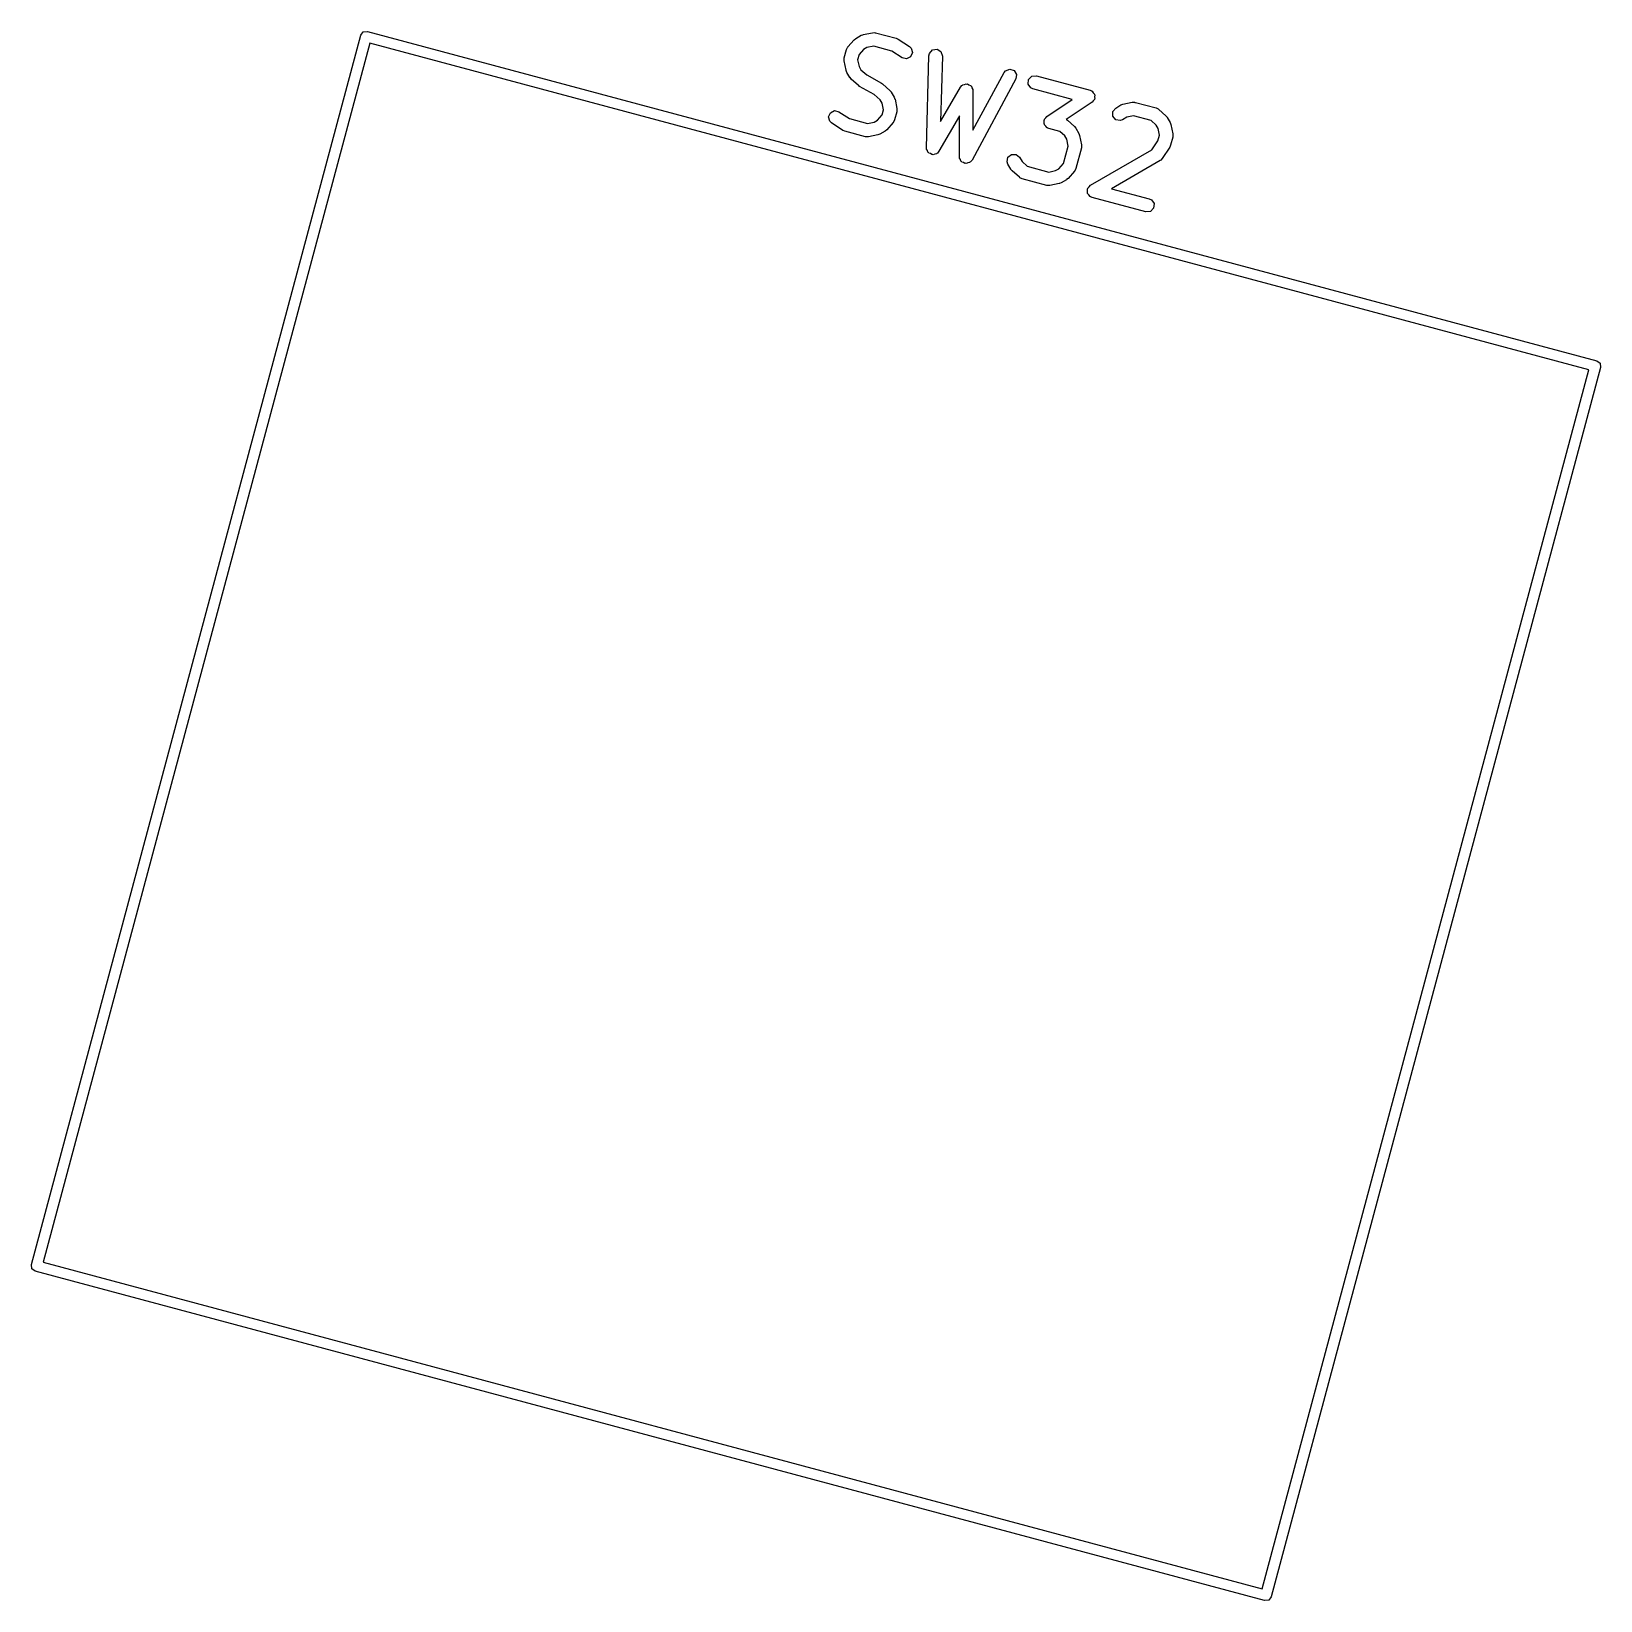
# Model space of a CAD drawing. Extents: x 60 to 196, y -152 to -29.
# Drawn here: x 159.87 to 177.38, y -139.65 to -122.14 of the extents above; entities that cross this region are included whole.
import ezdxf

# ---------------------------------------------------------------- set-up
doc = ezdxf.new("R2010")
doc.units = 0
doc.layers.add('BLACK', color=7, linetype='CONTINUOUS')

msp = doc.modelspace()

# ---------------------------------------------------------------- linework, layer by layer
at = {"layer": 'BLACK', "linetype": 'CONTINUOUS'}
for p, q in [((159.874, -135.9), (163.549, -122.183)), ((163.549, -122.183), (163.577, -122.147)), ((163.577, -122.147), (163.623, -122.141)), ((163.577, -122.147), (163.577, -122.147)), ((163.623, -122.141), (177.339, -125.816)), ((169.073, -122.219), (169.132, -122.185)), ((169.132, -122.185), (169.153, -122.178)), ((169.153, -122.178), (169.154, -122.177)), ((169.154, -122.177), (169.258, -122.156)), ((169.258, -122.156), (169.284, -122.155)), ((169.284, -122.155), (169.288, -122.157)), ((169.288, -122.157), (169.293, -122.157)), ((169.293, -122.157), (169.523, -122.218)), ((163.65, -122.272), (160.005, -135.873)), ((177.25, -125.917), (163.65, -122.272)), ((168.943, -122.436), (168.968, -122.344)), ((168.968, -122.344), (168.979, -122.321)), ((168.979, -122.321), (168.982, -122.318)), ((168.982, -122.318), (168.984, -122.314)), ((168.984, -122.314), (169.055, -122.234)), ((169.055, -122.234), (169.072, -122.22)), ((169.072, -122.22), (169.073, -122.219)), ((169.159, -122.343), (169.108, -122.4)), ((169.196, -122.321), (169.159, -122.343)), ((169.271, -122.306), (169.196, -122.321)), ((169.472, -122.36), (169.271, -122.306)), ((169.588, -122.436), (169.472, -122.36)), ((169.523, -122.218), (169.543, -122.228)), ((169.543, -122.228), (169.545, -122.228)), ((169.545, -122.228), (169.67, -122.311)), ((169.67, -122.311), (169.689, -122.329)), ((169.689, -122.329), (169.704, -122.378)), ((169.894, -122.386), (169.928, -122.348)), ((169.928, -122.348), (169.978, -122.341)), ((169.978, -122.341), (170.022, -122.367)), ((170.022, -122.367), (170.038, -122.416)), ((168.941, -122.445), (168.943, -122.441)), ((168.942, -122.471), (168.941, -122.445)), ((168.963, -122.575), (168.942, -122.471)), ((168.943, -122.441), (168.943, -122.436)), ((169.108, -122.4), (169.092, -122.458)), ((169.092, -122.458), (169.108, -122.533)), ((169.108, -122.533), (169.129, -122.57)), ((169.638, -122.448), (169.588, -122.436)), ((169.683, -122.425), (169.638, -122.448)), ((169.704, -122.378), (169.683, -122.425)), ((169.86, -123.439), (169.888, -122.412)), ((169.888, -122.412), (169.894, -122.386)), ((170.038, -122.416), (170.018, -123.147)), ((168.964, -122.577), (168.963, -122.575)), ((168.972, -122.598), (168.964, -122.577)), ((169.006, -122.656), (168.972, -122.598)), ((169.007, -122.657), (169.006, -122.656)), ((169.021, -122.675), (169.007, -122.657)), ((169.1, -122.745), (169.021, -122.675)), ((169.129, -122.57), (169.194, -122.627)), ((169.194, -122.627), (169.358, -122.719)), ((169.358, -122.719), (169.368, -122.727)), ((170.857, -122.671), (170.368, -123.576)), ((170.378, -123.243), (170.725, -122.6)), ((170.725, -122.6), (170.741, -122.58)), ((170.741, -122.58), (170.789, -122.561)), ((170.789, -122.561), (170.838, -122.577)), ((170.838, -122.577), (170.865, -122.621)), ((170.865, -122.621), (170.857, -122.671)), ((170.995, -122.729), (170.999, -122.678)), ((170.999, -122.678), (171.036, -122.642)), ((171.036, -122.642), (171.087, -122.637)), ((171.087, -122.637), (171.685, -122.798)), ((169.104, -122.746), (169.1, -122.745)), ((169.114, -122.755), (169.104, -122.746)), ((169.278, -122.846), (169.114, -122.755)), ((169.343, -122.903), (169.278, -122.846)), ((169.368, -122.727), (169.372, -122.728)), ((169.372, -122.728), (169.451, -122.799)), ((169.451, -122.799), (169.465, -122.816)), ((169.465, -122.816), (169.466, -122.818)), ((169.466, -122.818), (169.5, -122.876)), ((169.5, -122.876), (169.508, -122.897)), ((169.508, -122.897), (169.509, -122.898)), ((169.509, -122.898), (169.53, -123.003)), ((170.018, -123.147), (170.238, -122.763)), ((170.238, -122.763), (170.255, -122.743)), ((170.255, -122.743), (170.262, -122.741)), ((170.262, -122.741), (170.266, -122.736)), ((170.266, -122.736), (170.285, -122.733)), ((170.285, -122.733), (170.303, -122.726)), ((170.303, -122.726), (170.31, -122.728)), ((170.31, -122.728), (170.316, -122.727)), ((170.316, -122.727), (170.333, -122.737)), ((170.333, -122.737), (170.351, -122.743)), ((170.351, -122.743), (170.355, -122.749)), ((170.355, -122.749), (170.361, -122.753)), ((170.361, -122.753), (170.367, -122.771)), ((170.367, -122.771), (170.377, -122.788)), ((170.377, -122.788), (170.376, -122.795)), ((170.376, -122.795), (170.378, -122.801)), ((170.378, -122.801), (170.378, -123.243)), ((171.024, -122.771), (170.995, -122.729)), ((171.048, -122.782), (171.024, -122.771)), ((171.486, -122.9), (171.048, -122.782)), ((171.685, -122.798), (171.695, -122.802)), ((171.695, -122.802), (171.698, -122.803)), ((171.698, -122.803), (171.7, -122.805)), ((171.7, -122.805), (171.708, -122.809)), ((171.708, -122.809), (171.72, -122.825)), ((171.72, -122.825), (171.734, -122.84)), ((171.734, -122.896), (171.733, -122.902)), ((171.734, -122.84), (171.734, -122.846)), ((171.734, -122.846), (171.738, -122.851)), ((171.737, -122.891), (171.734, -122.896)), ((171.738, -122.851), (171.736, -122.871)), ((171.736, -122.871), (171.737, -122.891)), ((168.768, -123.095), (168.788, -123.048)), ((168.788, -123.048), (168.834, -123.025)), ((168.834, -123.025), (168.884, -123.037)), ((168.884, -123.037), (169, -123.113)), ((169.313, -123.13), (169.364, -123.073)), ((169.364, -122.94), (169.343, -122.903)), ((169.379, -123.015), (169.364, -122.94)), ((169.364, -123.073), (169.379, -123.015)), ((169.529, -123.037), (169.504, -123.129)), ((169.531, -123.029), (169.529, -123.033)), ((169.529, -123.033), (169.529, -123.037)), ((169.53, -123.003), (169.531, -123.029)), ((171.203, -123.089), (171.486, -122.9)), ((171.707, -122.932), (171.42, -123.125)), ((171.719, -122.916), (171.707, -122.932)), ((171.733, -122.902), (171.719, -122.916)), ((171.938, -123.035), (171.971, -122.996)), ((171.938, -123.086), (171.938, -123.035)), ((171.971, -122.996), (172.029, -122.962)), ((172.029, -122.962), (172.05, -122.954)), ((172.05, -122.954), (172.052, -122.953)), ((172.052, -122.953), (172.156, -122.932)), ((172.156, -122.932), (172.182, -122.931)), ((172.182, -122.931), (172.186, -122.934)), ((172.186, -122.934), (172.191, -122.933)), ((172.191, -122.933), (172.421, -122.995)), ((172.421, -122.995), (172.444, -123.006)), ((172.444, -123.006), (172.447, -123.009)), ((172.447, -123.009), (172.451, -123.011)), ((172.451, -123.011), (172.531, -123.082)), ((168.783, -123.144), (168.768, -123.095)), ((168.802, -123.162), (168.783, -123.144)), ((168.927, -123.245), (168.802, -123.162)), ((168.929, -123.246), (168.927, -123.245)), ((168.949, -123.255), (168.929, -123.246)), ((169, -123.113), (169.201, -123.167)), ((169.201, -123.167), (169.276, -123.152)), ((169.276, -123.152), (169.313, -123.13)), ((169.417, -123.239), (169.4, -123.253)), ((169.488, -123.159), (169.417, -123.239)), ((169.49, -123.155), (169.488, -123.159)), ((169.493, -123.153), (169.49, -123.155)), ((169.504, -123.129), (169.493, -123.153)), ((170.228, -123.082), (169.999, -123.479)), ((170.227, -123.54), (170.228, -123.082)), ((171.172, -123.171), (171.174, -123.151)), ((171.176, -123.176), (171.172, -123.171)), ((171.173, -123.131), (171.176, -123.126)), ((171.174, -123.151), (171.173, -123.131)), ((171.176, -123.126), (171.177, -123.12)), ((171.176, -123.182), (171.176, -123.176)), ((171.19, -123.197), (171.176, -123.182)), ((171.177, -123.12), (171.191, -123.106)), ((171.202, -123.213), (171.19, -123.197)), ((171.191, -123.106), (171.203, -123.089)), ((171.209, -123.217), (171.202, -123.213)), ((171.212, -123.219), (171.209, -123.217)), ((171.215, -123.219), (171.212, -123.219)), ((171.225, -123.224), (171.215, -123.219)), ((171.346, -123.257), (171.225, -123.224)), ((171.42, -123.125), (171.426, -123.127)), ((171.426, -123.127), (171.428, -123.131)), ((171.428, -123.131), (171.432, -123.133)), ((171.432, -123.133), (171.512, -123.203)), ((171.512, -123.203), (171.526, -123.221)), ((171.526, -123.221), (171.527, -123.222)), ((171.527, -123.222), (171.561, -123.28)), ((171.971, -123.126), (171.938, -123.086)), ((172.022, -123.134), (171.971, -123.126)), ((172.046, -123.126), (172.022, -123.134)), ((172.094, -123.098), (172.046, -123.126)), ((172.169, -123.083), (172.094, -123.098)), ((172.365, -123.135), (172.169, -123.083)), ((172.422, -123.186), (172.365, -123.135)), ((172.443, -123.223), (172.422, -123.186)), ((172.459, -123.298), (172.443, -123.223)), ((172.531, -123.082), (172.545, -123.099)), ((172.545, -123.099), (172.546, -123.1)), ((172.546, -123.1), (172.579, -123.159)), ((172.579, -123.159), (172.587, -123.18)), ((172.587, -123.18), (172.588, -123.181)), ((172.588, -123.181), (172.609, -123.285)), ((169.179, -123.317), (168.949, -123.255)), ((169.184, -123.316), (169.179, -123.317)), ((169.188, -123.319), (169.184, -123.316)), ((169.214, -123.318), (169.188, -123.319)), ((169.318, -123.296), (169.214, -123.318)), ((169.319, -123.296), (169.318, -123.296)), ((169.34, -123.288), (169.319, -123.296)), ((169.399, -123.254), (169.34, -123.288)), ((169.4, -123.253), (169.399, -123.254)), ((171.403, -123.307), (171.346, -123.257)), ((171.388, -123.615), (171.44, -123.42)), ((171.425, -123.345), (171.403, -123.307)), ((171.44, -123.42), (171.425, -123.345)), ((171.561, -123.28), (171.569, -123.301)), ((171.569, -123.301), (171.569, -123.303)), ((171.569, -123.303), (171.591, -123.407)), ((171.591, -123.407), (171.591, -123.433)), ((172.375, -123.462), (172.442, -123.361)), ((172.442, -123.361), (172.459, -123.298)), ((172.584, -123.412), (172.574, -123.432)), ((172.608, -123.32), (172.584, -123.412)), ((172.61, -123.311), (172.608, -123.315)), ((172.608, -123.315), (172.608, -123.32)), ((172.609, -123.285), (172.61, -123.311)), ((169.862, -123.447), (169.86, -123.439)), ((169.861, -123.455), (169.862, -123.447)), ((169.87, -123.471), (169.861, -123.455)), ((169.876, -123.488), (169.87, -123.471)), ((169.882, -123.492), (169.876, -123.488)), ((169.886, -123.499), (169.882, -123.492)), ((169.904, -123.505), (169.886, -123.499)), ((169.919, -123.515), (169.904, -123.505)), ((169.927, -123.514), (169.919, -123.515)), ((169.935, -123.517), (169.927, -123.514)), ((169.952, -123.51), (169.935, -123.517)), ((169.97, -123.507), (169.952, -123.51)), ((169.975, -123.502), (169.97, -123.507)), ((169.983, -123.499), (169.975, -123.502)), ((169.999, -123.479), (169.983, -123.499)), ((170.23, -123.547), (170.227, -123.54)), ((170.229, -123.555), (170.23, -123.547)), ((170.239, -123.571), (170.229, -123.555)), ((170.245, -123.588), (170.239, -123.571)), ((170.252, -123.592), (170.245, -123.588)), ((170.256, -123.599), (170.252, -123.592)), ((170.273, -123.605), (170.256, -123.599)), ((170.345, -123.599), (170.34, -123.605)), ((170.352, -123.596), (170.345, -123.599)), ((170.368, -123.576), (170.352, -123.596)), ((170.759, -123.597), (170.768, -123.546)), ((170.768, -123.621), (170.759, -123.597)), ((170.768, -123.546), (170.807, -123.513)), ((170.807, -123.513), (170.859, -123.513)), ((170.859, -123.513), (170.898, -123.546)), ((170.898, -123.546), (170.926, -123.594)), ((170.926, -123.594), (170.983, -123.645)), ((171.59, -123.441), (171.528, -123.671)), ((171.591, -123.433), (171.589, -123.437)), ((171.589, -123.437), (171.59, -123.441)), ((171.691, -123.857), (172.375, -123.462)), ((172.466, -123.583), (171.923, -123.897)), ((172.469, -123.58), (172.466, -123.583)), ((172.473, -123.578), (172.469, -123.58)), ((172.491, -123.559), (172.473, -123.578)), ((172.574, -123.434), (172.491, -123.559)), ((172.574, -123.432), (172.574, -123.434)), ((170.289, -123.614), (170.273, -123.605)), ((170.297, -123.613), (170.289, -123.614)), ((170.305, -123.615), (170.297, -123.613)), ((170.322, -123.608), (170.305, -123.615)), ((170.34, -123.605), (170.322, -123.608)), ((170.802, -123.68), (170.768, -123.621)), ((170.803, -123.681), (170.802, -123.68)), ((170.817, -123.698), (170.803, -123.681)), ((170.897, -123.769), (170.817, -123.698)), ((170.901, -123.77), (170.897, -123.769)), ((170.903, -123.774), (170.901, -123.77)), ((170.927, -123.785), (170.903, -123.774)), ((170.983, -123.645), (171.225, -123.71)), ((171.225, -123.71), (171.3, -123.694)), ((171.3, -123.694), (171.337, -123.673)), ((171.337, -123.673), (171.388, -123.615)), ((171.512, -123.702), (171.441, -123.781)), ((171.513, -123.698), (171.512, -123.702)), ((171.517, -123.695), (171.513, -123.698)), ((171.528, -123.671), (171.517, -123.695)), ((171.203, -123.859), (170.927, -123.785)), ((171.207, -123.859), (171.203, -123.859)), ((171.211, -123.861), (171.207, -123.859)), ((171.237, -123.86), (171.211, -123.861)), ((171.342, -123.839), (171.237, -123.86)), ((171.343, -123.838), (171.342, -123.839)), ((171.364, -123.83), (171.343, -123.838)), ((171.423, -123.797), (171.364, -123.83)), ((171.424, -123.795), (171.423, -123.797)), ((171.441, -123.781), (171.424, -123.795)), ((171.656, -123.942), (171.658, -123.919)), ((171.658, -123.944), (171.656, -123.942)), ((171.658, -123.897), (171.66, -123.894)), ((171.658, -123.919), (171.658, -123.897)), ((171.658, -123.948), (171.658, -123.944)), ((171.672, -123.965), (171.658, -123.948)), ((171.66, -123.89), (171.676, -123.875)), ((171.66, -123.894), (171.66, -123.89)), ((171.676, -123.875), (171.691, -123.857)), ((171.923, -123.897), (172.346, -124.01)), ((171.685, -123.984), (171.672, -123.965)), ((171.69, -123.986), (171.685, -123.984)), ((171.691, -123.987), (171.69, -123.986)), ((171.694, -123.988), (171.691, -123.987)), ((171.709, -123.995), (171.694, -123.988)), ((172.307, -124.155), (171.709, -123.995)), ((172.346, -124.01), (172.369, -124.021)), ((172.394, -124.114), (172.358, -124.15)), ((172.369, -124.021), (172.399, -124.063)), ((172.399, -124.063), (172.394, -124.114)), ((172.358, -124.15), (172.307, -124.155)), ((177.339, -125.816), (177.375, -125.844)), ((177.375, -125.844), (177.375, -125.844)), ((177.375, -125.844), (177.381, -125.89)), ((173.606, -139.517), (177.25, -125.917)), ((177.381, -125.89), (173.706, -139.606)), ((159.88, -135.945), (159.874, -135.9)), ((159.916, -135.973), (159.88, -135.945)), ((173.633, -139.648), (159.916, -135.973)), ((160.005, -135.873), (173.606, -139.517)), ((173.678, -139.642), (173.633, -139.648)), ((173.633, -139.648), (173.633, -139.648)), ((173.706, -139.606), (173.678, -139.642))]:
    msp.add_line(p, q, dxfattribs=at)

doc.saveas('drawing.dxf')
